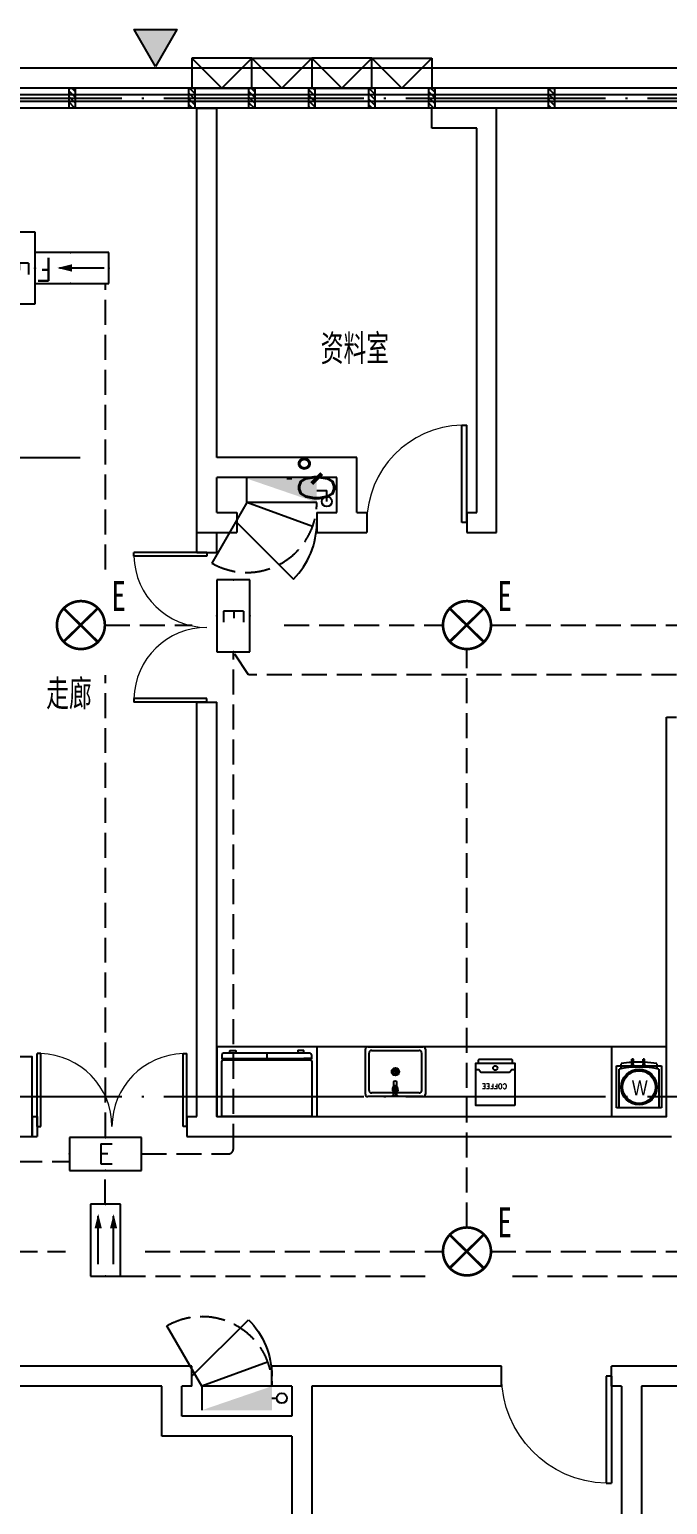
# Model space of a CAD drawing. Extents: x -621157 to 1764546, y -106808 to 741893.
# Drawn here: x 11756 to 18141, y 125915 to 140688 of the extents above; entities that cross this region are included whole.
import ezdxf
from ezdxf.enums import TextEntityAlignment as Align

# ---------------------------------------------------------------- set-up
doc = ezdxf.new("R2010")
doc.units = 0
doc.header["$LTSCALE"] = 1000
doc.header["$MEASUREMENT"] = 0
for name, pattern in [('DASH', [0.35, 0.25, -0.1]), ('XREF-A-101-平面图_t3$0$__DASH', [0.35, 0.25, -0.1]), ('XREF-A-101-平面图_t3$0$DASH', [0.35, 0.25, -0.1]), ('XREF-A-101-平面图_t3$0$DOTE', [2.42, 2, -0.2, 0.02, -0.2])]:
    doc.linetypes.add(name, pattern=pattern)
for name, color, linetype in [('0-底图', 7, 'Continuous'), ('E-EQUIP-LGT', 3, 'Continuous'), ('EQUIP-照明', 3, 'Continuous'), ('WIRE-应急', 4, 'DASH'), ('XREF-A-101-平面图_t3$0$A-COLUMN', 8, 'Continuous'), ('XREF-A-101-平面图_t3$0$A-CURTWALL', 8, 'Continuous'), ('XREF-A-101-平面图_t3$0$A-DOTE', 8, 'Continuous'), ('XREF-A-101-平面图_t3$0$A-ROOM-CH', 8, 'Continuous'), ('XREF-A-101-平面图_t3$0$A-SEE', 8, 'Continuous'), ('XREF-A-101-平面图_t3$0$A-WALL', 8, 'Continuous'), ('XREF-A-101-平面图_t3$0$A-WINDOW', 8, 'Continuous'), ('XREF-A-101-平面图_t3$0$A-开启符号', 8, 'Continuous'), ('XREF-A-101-平面图_t3$0$F-L-INF', 8, 'Continuous'), ('XREF-A-101-平面图_t3$0$I-WALL-GYPSUM', 8, 'Continuous'), ('XREF-A-101-平面图_t3$0$P-EQUIPMENT', 8, 'Continuous'), ('XREF-A-101-平面图_t3$0$PUB_HATCH', 8, 'Continuous'), ('XREF-A-101-平面图_t3$0$PUB_TEXT', 8, 'Continuous'), ('XREF-A-101-平面图_t3$0$水-尺寸', 8, 'Continuous'), ('设备-照明', 3, 'Continuous')]:
    doc.layers.add(name, color=color, linetype=linetype)
doc.styles.add('_TEL_DIM', font='SIMPLEX', dxfattribs={"width": 0.8, "height": 3.5, "bigfont": 'HZTXT'})
doc.styles.get("Standard").update_dxf_attribs({"font": 'romans.shx', "bigfont": 'HZDXC.SHX'})
doc.styles.add('STYLE1', font='simhei.ttf')
doc.styles.add('XREF-A-101-平面图_t3$0$-HZDXCROMANS', font='ROMANS.shx', dxfattribs={"bigfont": 'HZDXC.shx'})
doc.styles.add('XREF-A-101-平面图_t3$0$69F Layout plan$0$Standard', font='arial.ttf', dxfattribs={"width": 0.8})
doc.styles.add('XREF-A-101-平面图_t3$0$ROMANS', font='romans.shx')
doc.dimstyles.get("Standard").update_dxf_attribs({"dimscale": 100, "dimtxt": 3.5, "dimasz": 1, "dimexe": 2.5, "dimexo": 3, "dimgap": 1.5, "dimtad": 1, "dimdec": 0, "dimzin": 0, "dimdsep": 46, "dimtxsty": 'Standard', "dimblk": 'ARCHTICK', "dimcen": 0.09, "dimadec": 0, "dimazin": 0, "dimtfac": 1, "dimtdec": 0, "dimtix": 1, "dimtmove": 2, "dimatfit": 3, "dimfxl": 0, "dimtolj": 1, "dimtzin": 0, "dimarcsym": 0})

# ---------------------------------------------------------------- blocks, each defined once
blk = doc.blocks.new('XREF-A-101-平面图_t3$0$轴网(2)')
at = {"layer": 'XREF-A-101-平面图_t3$0$A-DOTE', "linetype": 'XREF-A-101-平面图_t3$0$DOTE'}
for p, q in [((-3300, 40000), (69800, 40000)), ((-3300, 36400), (10380.6, 36400)), ((-3300, 30000), (69800, 30000))]:
    blk.add_line(p, q, dxfattribs=at)
blk = doc.blocks.new('XREF-A-101-平面图_t3$0$柱网2F')
at = {"layer": 'XREF-A-101-平面图_t3$0$A-COLUMN'}
blk.add_lwpolyline([(9100, -10400), (9900, -10400), (9900, -9600), (9100, -9600)], close=True, dxfattribs=at)
blk = doc.blocks.new('XREF-A-101-平面图_t3$0$G$C869EB286')
at = {"layer": 'XREF-A-101-平面图_t3$0$A-WINDOW'}
h = blk.add_hatch(dxfattribs=at)
h.set_pattern_fill('ANSI31', color=256, scale=25)
h.set_pattern_definition([(45, (-143.957, -89940), (-28.0633, 28.0633), [])])
h.paths.add_polyline_path([(0, 60), (200, 60), (200, 0), (0, 0)])
blk.add_lwpolyline([(0, 60), (200, 60), (200, 0), (0, 0)], close=True, dxfattribs=at)
blk = doc.blocks.new('XREF-A-101-平面图_t3$0$ROOM')
at = {"layer": 'XREF-A-101-平面图_t3$0$A-ROOM-CH', "style": 'XREF-A-101-平面图_t3$0$-HZDXCROMANS', "width": 0.6}
for tag, p in [('中文房间名称', (0, -1000)), ('英文房间名称', (0, -1500))]:
    blk.add_attdef(tag, text='', height=300, dxfattribs=at).set_placement(p, align=Align.CENTER)
blk = doc.blocks.new('_ArchTick')
at = {"color": 0, "linetype": 'ByBlock', "const_width": 0.4}
blk.add_lwpolyline([(-0.5, -0.5), (0.5, 0.5)], dxfattribs=at)
blk = doc.blocks.new('*D25423')
at = {"layer": 'Defpoints', "color": 0}
blk.add_point((0, 0), dxfattribs=at)
blk.add_point((0, 0), dxfattribs=at)
blk.add_point((0, 0), dxfattribs=at)
blk.add_point((0, 0), dxfattribs=at)
at = {"layer": 'XREF-A-101-平面图_t3$0$水-尺寸', "color": 0, "linetype": 'ByBlock', "lineweight": -2}
blk.add_line((0, 300), (0, 250), dxfattribs=at)
blk.add_line((0, 300), (0, 250), dxfattribs=at)
blk.add_arc((0, 0), 0, 180, 180, dxfattribs=at)
at = {"layer": 'XREF-A-101-平面图_t3$0$水-尺寸', "color": 0, "linetype": 'ByBlock', "lineweight": -2, "xscale": 100, "yscale": 100, "zscale": 100}
for rotation in [90, 90.00000000000001]:
    blk.add_blockref('_ArchTick', (0, 0), dxfattribs=dict(at, rotation=rotation))
at = {"layer": 'XREF-A-101-平面图_t3$0$水-尺寸', "color": 0, "insert": (0, 0), "char_height": 350, "attachment_point": 5}
blk.add_mtext('\\A1;0%%d', dxfattribs=at)
blk = doc.blocks.new('XREF-A-101-平面图_t3$0$coffeemachine_PL-01')
blk.add_lwpolyline([(-195, 426), (195, 426), (195, 0), (-195, 0)], close=True)
at = {"color": 8}
blk.add_lwpolyline([(195, 64), (165, 64), (144, 93), (0, 93), (-144, 93), (-165, 64), (-195, 64)], dxfattribs=at)
blk.add_lwpolyline([(-172, 0), (-172, -26, 0.414214), (-162, -36), (162, -36, 0.414214), (172, -26), (172, 0)], format="xyb", dxfattribs=at)
blk.add_circle((0, 50), 22.5)
at = {"insert": (7, 233), "char_height": 50, "width": 870.54, "attachment_point": 5, "style": 'XREF-A-101-平面图_t3$0$ROMANS'}
blk.add_mtext('COFFEE', dxfattribs=at)
blk = doc.blocks.new('XREF-A-101-平面图_t3$0$A$C2C206FAC')
for p, q in [((0, 485), (400, 485)), ((0, 485), (0, 98)), ((400, 485), (400, 98)), ((20, 94), (20, 44)), ((148, 50), (145, 0)), ((145, 0), (160, 0)), ((148, 50), (150, 50)), ((155, 50), (157, 50)), ((157, 50), (160, 0)), ((260, 50), (257, 0)), ((257, 0), (272, 0)), ((260, 50), (262, 50)), ((267, 50), (269, 50)), ((269, 50), (272, 0)), ((380, 94), (380, 44))]:
    blk.add_line(p, q)
for centre, radius in [((200, 278), 179), ((200, 278), 164), ((153, 50), 2.6), ((265, 50), 2.6)]:
    blk.add_circle(centre, radius)
for centre, radius, start, end in [((200, 1084), 1006, 258.547, 281.4897), ((200, 1084), 1056, 260.1999, 267.1079), ((152, 54), 10.9, 296.6275, 243.5797), ((200, 1084), 1056, 267.7307, 273.2177), ((265, 54), 10.9, 296.6275, 243.5797), ((200, 1084), 1056, 273.8352, 279.8368)]:
    blk.add_arc(centre, radius, start, end)
at = {"insert": (1123, 210), "char_height": 150, "width": 1952.54, "attachment_point": 1, "rotation": 180, "style": 'XREF-A-101-平面图_t3$0$69F Layout plan$0$Standard'}
blk.add_mtext('\\pxi5.6747;W', dxfattribs=at)
blk = doc.blocks.new('XREF-A-101-平面图_t3$0$yuouioui')
at = {"linetype": 'XREF-A-101-平面图_t3$0$__DASH', "ltscale": 1000}
blk.add_lwpolyline([(300666, 20452), (301087, 20452), (301087, 20000), (300666, 20000)], close=True, dxfattribs=at)
at = {"linetype": 'XREF-A-101-平面图_t3$0$__DASH', "ltscale": 1000, "rotation": 89.98165643611132}
blk.add_blockref('XREF-A-101-平面图_t3$0$A$C2C206FAC', (301151, 20026), dxfattribs=at)
blk = doc.blocks.new('XREF-A-101-平面图_t3$0$Reflesh-900')
for p, q in [((450, 53), (-450, 53)), ((-450, 53), (-370, 53)), ((0, 0), (0, 53))]:
    blk.add_line(p, q)
for points in [[(-430, 64, -0.414214), (-450, 84), (-450, 634), (450, 634), (450, 84, -0.414214), (430, 64)], [(435, -1, 0.368203), (451, 19), (451, 53), (-449, 53), (-449, 19, 0.368203), (-432, -1, -0.001541)]]:
    blk.add_lwpolyline(points, format="xyb", close=True)
for points in [[(-370, -3), (-370, -24, 0.414214), (-365, -29), (-315, -29, 0.414214), (-310, -24), (-310, 0)], [(370, -3), (370, -24, -0.414214), (365, -29), (315, -29, -0.414214), (310, -24), (310, 0)]]:
    blk.add_lwpolyline(points, format="xyb")
blk = doc.blocks.new('XREF-A-101-平面图_t3$0$WashBasin')
at = {"color": 8}
for p, q in [((272, 500), (272, 495)), ((272, 495), (285, 486)), ((272, 495), (302, 495)), ((285, 486), (285, 464)), ((285, 486), (302, 486)), ((285, 454), (285, 440)), ((332, 495), (302, 495)), ((320, 486), (302, 486)), ((332, 495), (320, 486)), ((320, 486), (320, 464)), ((320, 454), (320, 440)), ((332, 500), (332, 495)), ((275, 250), (325, 250)), ((300, 225), (300, 275))]:
    blk.add_line(p, q, dxfattribs=at)
for points in [[(0, 25), (0, 475)], [(25, 500), (575, 500)], [(600, 475), (600, 25)], [(575, 0), (25, 0)]]:
    blk.add_lwpolyline(points)
for points in [[(63, 463), (538, 463)], [(38, 63), (38, 438)], [(563, 438), (563, 63)], [(538, 38), (63, 38)]]:
    blk.add_lwpolyline(points, dxfattribs=at)
for points in [[(302, 464), (285, 464, 1), (285, 454), (302, 454)], [(302, 464), (320, 464, -1), (320, 454), (302, 454)], [(316, 397), (316, 355, -1), (289, 355), (289, 397)]]:
    blk.add_lwpolyline(points, format="xyb", dxfattribs=at)
for centre, radius in [((302, 423), 4.51), ((300, 250), 37.5), ((300, 250), 25)]:
    blk.add_circle(centre, radius, dxfattribs=at)
for centre, start, end in [((22, 478), 81.8699, 188.1301), ((578, 478), 351.8699, 98.1301), ((22, 22), 171.8699, 278.1301), ((578, 22), 261.8699, 8.1301)]:
    blk.add_arc(centre, 22.1, start, end)
for centre, radius, start, end in [((59, 441), 22.1, 81.8699, 188.1301), ((302, 420), 26.9, 47.1315, 132.7667), ((541, 441), 22.1, 351.8699, 98.1301), ((280, 434), 6.65, 75.1582, 220.8774), ((334, 480), 77.3, 220.8774, 232.5424), ((302, 420), 26.9, 162.3089, 257.9711), ((308, 539), 102, 255.1582, 266.5866), ((277, 406), 15.5, 3.2094, 52.5424), ((335, 410), 42.5, 183.2094, 198.0112), ((302, 399), 7.35, 198.0112, 271.9664), ((296, 539), 102, 273.4134, 284.8418), ((302, 399), 7.35, 268.0336, 341.9888), ((302, 420), 26.9, 282.4857, 17.3853), ((269, 410), 42.5, 341.9888, 356.7906), ((327, 406), 15.5, 127.4576, 176.7906), ((270, 480), 77.3, 307.4576, 319.1226), ((324, 434), 6.65, 319.1226, 104.8418), ((59, 59), 22.1, 171.8699, 278.1301), ((541, 59), 22.1, 261.8699, 8.1301)]:
    blk.add_arc(centre, radius, start, end, dxfattribs=at)
blk = doc.blocks.new('XREF-A-101-平面图_t3$0$G$CD62491EA')
at = {"layer": 'XREF-A-101-平面图_t3$0$F-L-INF', "ltscale": 0.15}
for points in [[(0, 700), (0, 0), (4500, 0), (4500, 700)], [(3950, 0), (4500, 0), (4500, 700), (3950, 700)]]:
    blk.add_lwpolyline(points, close=True, dxfattribs=at)
blk.add_lwpolyline([(1000, 700), (1000, 0)], dxfattribs=at)
for name, p, rotation in [('XREF-A-101-平面图_t3$0$Reflesh-900', (500, 634), 180), ('XREF-A-101-平面图_t3$0$WashBasin', (2087, 700), 180), ('XREF-A-101-平面图_t3$0$coffeemachine_PL-01', (2786, 537), 180), ('XREF-A-101-平面图_t3$0$yuouioui', (24451, -300577), 90)]:
    blk.add_blockref(name, p, dxfattribs=dict(at, rotation=rotation))
blk = doc.blocks.new('XREF-A-101-平面图_t3$0$bz1')
at = {"layer": 'XREF-A-101-平面图_t3$0$PUB_HATCH'}
h = blk.add_hatch(color=1, dxfattribs=at)
h.dxf.hatch_style = 1
h.paths.add_polyline_path([(4866032, -641203), (4865818, -641573), (4866245, -641573)])
at = {"layer": 'XREF-A-101-平面图_t3$0$PUB_TEXT', "color": 1}
blk.add_lwpolyline([(4866032, -641203), (4865818, -641573), (4866245, -641573)], close=True, dxfattribs=at)
blk = doc.blocks.new('XREF-A-101-平面图_t3$0$G$C34B60025')
at = {"xscale": -1, "rotation": 180}
blk.add_blockref('XREF-A-101-平面图_t3$0$bz1', (-4854995, -640786), dxfattribs=at)
blk = doc.blocks.new('XREF-A-101-平面图_t3$0$DOOR2DLIB$SYSLIB$00000108')
at = {"color": 0}
for p, q in [((-0.5, 0), (-0.5, 0.4875)), ((-0.475, 0.4875), (-0.5, 0.4875)), ((-0.475, 0), (-0.475, 0.4875)), ((0.475, 0), (0.475, 0.4875)), ((0.475, 0.4875), (0.5, 0.4875)), ((0.5, 0), (0.5, 0.4875)), ((-0.5, 0), (-0.475, 0)), ((0.5, 0), (0.475, 0))]:
    blk.add_line(p, q, dxfattribs=at)
at = {"color": 0, "lineweight": 13}
for centre, start, end in [((-0.4875, 0), 0, 88.53072), ((0.4875, 0), 91.46928, 180)]:
    blk.add_arc(centre, 0.4875, start, end, dxfattribs=at)
blk = doc.blocks.new('XREF-A-101-平面图_t3$0$DOOR2DLIB$SYSLIB$00000107')
at = {"color": 0}
for p, q in [((0.45, 0.975), (0.5, 0.975)), ((0.45, 0), (0.45, 0.975)), ((0.5, 0), (0.5, 0.975)), ((0.5, 0), (0.45, 0))]:
    blk.add_line(p, q, dxfattribs=at)
at = {"color": 0, "lineweight": 13}
blk.add_arc((0.475, 0), 0.975, 91.4693, 180, dxfattribs=at)
blk = doc.blocks.new('XREF-A-101-平面图_t3$0$DOOR2DLIB$SYSLIB$00000101')
at = {"color": 0}
blk.add_line((0.5, 0), (-0.207, 0.707), dxfattribs=at)
blk.add_arc((0.5, 0), 1, 135, 180, dxfattribs=at)
blk = doc.blocks.new('HC002633132082')
at = {"layer": 'EQUIP-照明', "color": 0, "linetype": 'Continuous', "const_width": 0.267}
blk.add_lwpolyline([(-2.37, 0, 1), (2.43, 0, 1)], format="xyb", close=True, dxfattribs=at)
for points in [[(-1.7, 1.67), (1.7, -1.67)], [(-1.7, -1.67), (-1.7, -1.67), (1.7, 1.67)]]:
    blk.add_lwpolyline(points, dxfattribs=at)
at = {"layer": 'EQUIP-照明', "color": 0}
blk.add_point((0, 0), dxfattribs=at)
at = {"color": 0, "width": 0.7}
blk.add_attdef('PSFHATT', (4.48, -2.4), '', height=0.025, dxfattribs=at)
at = {"layer": 'EQUIP-照明', "color": 0, "style": 'STYLE1', "width": 0.7}
blk.add_text('E', height=3, dxfattribs=at).set_placement((3.81, 1.42), align=Align.CENTER)
at = {"layer": 'EQUIP-照明', "color": 0, "style": '_TEL_DIM', "flags": 1}
blk.add_attdef('A', text='', height=0.0001, dxfattribs=at).set_placement((0.03, 0), align=Align.MIDDLE_CENTER)
blk = doc.blocks.new('HC002649110740')
at = {"layer": 'EQUIP-照明', "color": 0}
for p, q in [((3.6, 3.3), (-3.6, 3.3)), ((-3.6, 3.3), (-3.6, 0)), ((3.6, 0), (3.6, 3.3)), ((-3.6, 0), (3.6, 0))]:
    blk.add_line(p, q, dxfattribs=at)
for p in [(0, 3.3), (-3.6, 1.65), (3.6, 1.65), (0, 0)]:
    blk.add_point(p, dxfattribs=at)
at = {"color": 0, "width": 0.7}
blk.add_attdef('PSFHATT', (9.31, 0), '', height=0.025, dxfattribs=at)
at = {"layer": 'EQUIP-照明', "color": 0, "style": '_TEL_DIM'}
blk.add_attdef('$TEXT$', text='', height=2, dxfattribs=at).set_placement((0, 1.65), align=Align.MIDDLE_CENTER)
at = {"layer": 'EQUIP-照明', "color": 0, "style": '_TEL_DIM', "flags": 1}
blk.add_attdef('A', text='', height=0.0001, dxfattribs=at).set_placement((0, 0), align=Align.MIDDLE_CENTER)
blk = doc.blocks.new('HC002651110953')
at = {"layer": 'E-EQUIP-LGT', "color": 0}
for p, q in [((-7.2, 1.5), (-7.2, -1.5)), ((0, 1.5), (-7.2, 1.5)), ((0, -1.5), (0, 1.5)), ((-6, 0.74), (-1.2, 0.74)), ((-6, -0.8), (-1.2, -0.8)), ((-7.2, -1.5), (0, -1.5))]:
    blk.add_line(p, q, dxfattribs=at)
for p in [(-7.2, 0), (0, 0)]:
    blk.add_point(p, dxfattribs=at)
for points in [[(-2.4, 0.38), (-0.96, 0.74), (-2.4, 1.1)], [(-2.4, -1.16), (-0.96, -0.8), (-2.4, -0.44)]]:
    blk.add_solid(points, dxfattribs=at)
at = {"color": 0, "width": 0.7}
blk.add_attdef('PSFHATT', (0.02, -1.5), '', height=0.025, dxfattribs=at)
at = {"layer": 'E-EQUIP-LGT', "color": 0, "style": '_TEL_DIM', "flags": 1}
for tag in ['A', 'REMARK']:
    blk.add_attdef(tag, text='', height=0.0001, dxfattribs=at).set_placement((-3.6, -1.5), align=Align.MIDDLE_CENTER)
blk = doc.blocks.new('$Equip$00002831')
at = {"color": 3, "linetype": 'Continuous'}
for p, q in [((0.699, 0.292), (-0.701, 0.292)), ((-0.701, 0.292), (-0.701, -0.292)), ((0.699, -0.292), (0.699, 0.292)), ((0.233, -0.001), (-0.608, -0.001)), ((-0.701, -0.292), (0.699, -0.292))]:
    blk.add_line(p, q, dxfattribs=at)
for p in [(0.027, 0.292), (-0.701, 0), (0.699, 0), (0.027, -0.292)]:
    blk.add_point(p, dxfattribs=at)
blk.add_solid([(0, -0.071), (0.28, -0.001), (0, 0.069)], dxfattribs=at)
at = {"color": 3, "linetype": 'Continuous', "width": 0.8}
blk.add_text('F', height=0.438, dxfattribs=at).set_placement((0.382, -0.193))
at = {"color": 3, "linetype": 'Continuous', "style": '_TEL_DIM', "flags": 1}
blk.add_attdef('A', text='', height=0.00002, dxfattribs=at).set_placement((0.027, 0.292), align=Align.MIDDLE_CENTER)
blk = doc.blocks.new('XREF-A-101-平面图_t3$0$单出口消火栓新')
for p, q in [((-240, 700), (-846.2, 1050)), ((-479.4, 42.2), (-240, 700)), ((-240, 0), (-240, 700)), ((-240, 700), (0, 700))]:
    blk.add_line(p, q)
at = {"color": 0, "linetype": 'XREF-A-101-平面图_t3$0$DASH'}
blk.add_arc((-240, 700), 700, 150, 270, dxfattribs=at)
blk.add_solid([(-240, 0), (0, 0), (0, 700)])
at = {"layer": 'XREF-A-101-平面图_t3$0$水-尺寸', "linetype": 'ByBlock'}
dim = blk.add_angular_dim_3p(base=(0, 0), center=(0, 0), p1=(0, 0), p2=(0, 0), dimstyle='Standard', dxfattribs=at)
dim.commit()
dim.dimension.update_dxf_attribs({"geometry": '*D25423', "text_midpoint": (0, 0)})
blk = doc.blocks.new('*U25256')
at = {"layer": 'XREF-A-101-平面图_t3$0$P-EQUIPMENT', "color": 10}
blk.add_line((0, 120), (50, 120), dxfattribs=at)
at = {"layer": 'XREF-A-101-平面图_t3$0$P-EQUIPMENT'}
blk.add_circle((100, 120), 50, dxfattribs=at)
at = {"layer": 'XREF-A-101-平面图_t3$0$P-EQUIPMENT', "xscale": -1, "rotation": 90}
blk.add_blockref('XREF-A-101-平面图_t3$0$单出口消火栓新', (0, 0), dxfattribs=at)
blk = doc.blocks.new('XREF-A-101-平面图_t3$0$G$C156FCA62')
at = {"layer": 'XREF-A-101-平面图_t3$0$P-EQUIPMENT'}
blk.add_blockref('*U25256', (12300, 126860), dxfattribs=at)
blk = doc.blocks.new('*U25374')
at = {"layer": 'XREF-A-101-平面图_t3$0$P-EQUIPMENT', "color": 10}
blk.add_line((0, 120), (50, 120), dxfattribs=at)
at = {"layer": 'XREF-A-101-平面图_t3$0$P-EQUIPMENT'}
blk.add_circle((100, 120), 50, dxfattribs=at)
at = {"layer": 'XREF-A-101-平面图_t3$0$P-EQUIPMENT', "xscale": -1, "rotation": 90}
blk.add_blockref('XREF-A-101-平面图_t3$0$单出口消火栓新', (0, 0), dxfattribs=at)
blk = doc.blocks.new('XREF-A-101-平面图_t3$0$G$C646F86AA')
at = {"layer": 'XREF-A-101-平面图_t3$0$P-EQUIPMENT', "color": 10}
for p in [(12750, 136070), (12850, 135960)]:
    blk.add_line(p, (12850, 136070), dxfattribs=at)
at = {"layer": 'XREF-A-101-平面图_t3$0$P-EQUIPMENT'}
blk.add_circle((12850, 135960), 50, dxfattribs=at)
at = {"layer": 'XREF-A-101-平面图_t3$0$P-EQUIPMENT', "rotation": 90.00000000000001}
blk.add_blockref('XREF-A-101-平面图_t3$0$单出口消火栓新', (12750, 136190), dxfattribs=at)
at = {"layer": 'XREF-A-101-平面图_t3$0$P-EQUIPMENT'}
blk.add_blockref('*U25374', (12300, 126860), dxfattribs=at)
blk = doc.blocks.new('XREF-A-101-平面图_t3')
at = {"layer": 'XREF-A-101-平面图_t3$0$A-CURTWALL'}
for p, q in [((238100, 140100), (199900, 140100)), ((238100, 140033), (199967, 140033)), ((238100, 139967), (200033, 139967)), ((238100, 139900), (200100, 139900))]:
    blk.add_line(p, q, dxfattribs=at)
at = {"layer": 'XREF-A-101-平面图_t3$0$A-SEE'}
blk.add_lwpolyline([(238100, 140100), (238100, 140300), (199700, 140300), (199700, 111000)], dxfattribs=at)
at = {"layer": 'XREF-A-101-平面图_t3$0$A-WALL'}
for p, q in [((211550, 136300), (211550, 139900)), ((211550, 139900), (211750, 139900)), ((211750, 136400), (211750, 139900)), ((214550, 139900), (213900, 139900)), ((213900, 139700), (213900, 139900)), ((214550, 135650), (214550, 139900)), ((214350, 139700), (213900, 139700)), ((214350, 135850), (214350, 139700)), ((213150, 136400), (211750, 136400)), ((213150, 135850), (213150, 136400)), ((211550, 135650), (211550, 136300)), ((212950, 136200), (211750, 136200)), ((211750, 135850), (211750, 136200)), ((212950, 135850), (212950, 136200)), ((211750, 135850), (211950, 135850)), ((212750, 135850), (212950, 135850)), ((213150, 135850), (213250, 135850)), ((214250, 135850), (214350, 135850)), ((211550, 135650), (211950, 135650)), ((212750, 135650), (213050, 135650)), ((213050, 135650), (213250, 135650)), ((214250, 135650), (214550, 135650)), ((211300, 127300), (209300, 127300)), ((211500, 127300), (211300, 127300)), ((212600, 127300), (212300, 127300)), ((214600, 127300), (212600, 127300)), ((215900, 127300), (215700, 127300)), ((216800, 127300), (215900, 127300)), ((211200, 127100), (209300, 127100)), ((211200, 126600), (211200, 127100)), ((211400, 126800), (211400, 127100)), ((211500, 127100), (211400, 127100)), ((212500, 127100), (212300, 127100)), ((212500, 127100), (212500, 126800)), ((214600, 127100), (212700, 127100)), ((212700, 127100), (212700, 126700)), ((215800, 127100), (215700, 127100)), ((215800, 127100), (215800, 123800)), ((216800, 127100), (216000, 127100)), ((216000, 127100), (216000, 123700)), ((212500, 126800), (211400, 126800)), ((212500, 126600), (211200, 126600)), ((212500, 126600), (212500, 123700)), ((212700, 126700), (212700, 123800))]:
    blk.add_line(p, q, dxfattribs=at)
for points in [[(211950, 135850), (211950, 135650)], [(212750, 135850), (212750, 135650)], [(213250, 135850), (213250, 135650)], [(214250, 135850), (214250, 135650)], [(211500, 127100), (211500, 127300)], [(212300, 127100), (212300, 127300)], [(214600, 127100), (214600, 127300)], [(215700, 127100), (215700, 127300)]]:
    blk.add_lwpolyline(points, dxfattribs=at)
at = {"layer": 'XREF-A-101-平面图_t3$0$A-开启符号', "linetype": 'Continuous'}
for points in [[(211500, 140400), (211500, 140100), (212100, 140100), (212100, 140400)], [(212700, 140400), (212700, 140100), (212100, 140100), (212100, 140400)], [(212700, 140400), (212700, 140100), (213300, 140100), (213300, 140400)], [(213900, 140400), (213900, 140100), (213300, 140100), (213300, 140400)]]:
    blk.add_lwpolyline(points, close=True, dxfattribs=at)
for points in [[(211500, 140400), (211800, 140100), (212100, 140400)], [(212700, 140400), (212400, 140100), (212100, 140400)], [(212700, 140400), (213000, 140100), (213300, 140400)], [(213900, 140400), (213600, 140100), (213300, 140400)]]:
    blk.add_lwpolyline(points, dxfattribs=at)
at = {"layer": 'XREF-A-101-平面图_t3$0$I-WALL-GYPSUM'}
for p, q in [((211550, 135450), (211550, 135650)), ((211550, 135650), (211750, 135650)), ((211750, 135450), (211750, 135650)), ((211550, 129800), (211550, 133950)), ((211750, 129800), (211750, 133950)), ((216250, 129800), (216250, 133800)), ((216250, 133800), (216350, 133800)), ((209900, 129800), (209950, 129800)), ((209900, 129800), (209900, 129600)), ((211450, 129800), (211550, 129800)), ((211750, 129800), (216250, 129800)), ((209900, 129600), (209950, 129600)), ((211450, 129600), (211650, 129600)), ((211650, 129600), (216300, 129600))]:
    blk.add_line(p, q, dxfattribs=at)
for points in [[(211550, 135450), (211750, 135450)], [(211550, 133950), (211750, 133950)], [(209950, 129800), (209950, 129600)], [(211450, 129800), (211450, 129600)]]:
    blk.add_lwpolyline(points, dxfattribs=at)
for name, p in [('XREF-A-101-平面图_t3$0$G$C156FCA62', (200000, 0)), ('XREF-A-101-平面图_t3$0$G$C646F86AA', (200000, 0)), ('XREF-A-101-平面图_t3$0$G$C646F86AA', (200000, 0)), ('XREF-A-101-平面图_t3$0$G$C34B60025', (200100, 139900)), ('XREF-A-101-平面图_t3$0$G$CD62491EA', (211750, 129800))]:
    blk.add_blockref(name, p)
at = {"layer": 'XREF-A-101-平面图_t3$0$A-COLUMN'}
blk.add_blockref('XREF-A-101-平面图_t3$0$柱网2F', (200000, 140000), dxfattribs=at)
at = {"layer": 'XREF-A-101-平面图_t3$0$A-DOTE'}
blk.add_blockref('XREF-A-101-平面图_t3$0$轴网(2)', (200000, 100000), dxfattribs=at)
at = {"layer": 'XREF-A-101-平面图_t3$0$A-ROOM-CH'}
ref = blk.add_blockref('XREF-A-101-平面图_t3$0$ROOM', (213131, 138336), dxfattribs=at)
ref.add_attrib('中文房间名称', '资料室', dxfattribs={"height": 300, "style": 'XREF-A-101-平面图_t3$0$-HZDXCROMANS', "width": 0.8}).set_placement((213131, 137336), align=Align.CENTER)
ref = blk.add_blockref('XREF-A-101-平面图_t3$0$ROOM', (210270, 134879), dxfattribs=at)
ref.add_attrib('中文房间名称', '走廊', dxfattribs={"height": 300, "style": 'XREF-A-101-平面图_t3$0$-HZDXCROMANS', "width": 0.8}).set_placement((210270, 133879), align=Align.CENTER)
at = {"layer": 'XREF-A-101-平面图_t3$0$A-WINDOW', "rotation": 270}
for p in [(210270, 140100), (211470, 140100), (212070, 140100), (212670, 140100), (213270, 140100), (213870, 140100), (215070, 140100)]:
    blk.add_blockref('XREF-A-101-平面图_t3$0$G$C869EB286', p, dxfattribs=at)
at = {"layer": 'XREF-A-101-平面图_t3$0$A-WINDOW'}
for name, p, xscale, yscale, zscale in [('XREF-A-101-平面图_t3$0$DOOR2DLIB$SYSLIB$00000107', (213750, 135750), 1000, 1000, 1000), ('XREF-A-101-平面图_t3$0$DOOR2DLIB$SYSLIB$00000101', (212350, 135750), -800, -800, -800), ('XREF-A-101-平面图_t3$0$DOOR2DLIB$SYSLIB$00000108', (210700, 129700), 1500, 1500, 1500)]:
    blk.add_blockref(name, p, dxfattribs=dict(at, xscale=xscale, yscale=yscale, zscale=zscale))
for name, p, xscale, yscale, zscale, rotation in [('XREF-A-101-平面图_t3$0$DOOR2DLIB$SYSLIB$00000108', (211650, 134700), 1500, 1500, 1500, 90), ('XREF-A-101-平面图_t3$0$DOOR2DLIB$SYSLIB$00000101', (211900, 127200), 800, -800, 800, 180), ('XREF-A-101-平面图_t3$0$DOOR2DLIB$SYSLIB$00000107', (215150, 127200), -1100, 1100, -1100, 180)]:
    blk.add_blockref(name, p, dxfattribs=dict(at, xscale=xscale, yscale=yscale, zscale=zscale, rotation=rotation))

msp = doc.modelspace()

# ---------------------------------------------------------------- block references
at = {"layer": '0-底图'}
msp.add_blockref('XREF-A-101-平面图_t3', (-198119, 0), dxfattribs=at)

# ---------------------------------------------------------------- next in the draw order: linework, layer by layer
at = {"layer": 'WIRE-应急'}
for points in [[(12517, 135280), (12517, 138144)], [(12510, 134723), (13384, 134723)], [(14305, 134723), (15894, 134723)], [(16374, 134723), (20135, 134723)], [(20680, 134223), (13946, 134223), (13796, 134455)], [(16134, 128690), (16134, 134483)], [(12517, 129592), (12517, 134221)], [(7081, 129350), (12157, 129350)], [(12514, 128922), (12514, 129262)], [(9137, 128450), (12115, 128450)], [(12912, 128450), (15894, 128450)], [(16374, 128450), (19178, 128450)], [(12667, 128202), (15718, 128202)], [(16591, 128202), (19388, 128202)]]:
    msp.add_lwpolyline(points, dxfattribs=at)
msp.add_lwpolyline([(12877, 129427), (13746, 129427, 0.414214), (13796, 129477), (13796, 134455)], format="xyb", dxfattribs=at)

# ---------------------------------------------------------------- next in the draw order: block references
at = {"layer": 'EQUIP-照明', "xscale": 528.9785710454919, "yscale": 528.9785710454919, "zscale": 528.9785710454919, "rotation": 179.9999999999999}
msp.add_blockref('$Equip$00002831', (12180, 138299), dxfattribs=at)
at = {"layer": '设备-照明'}
ref = msp.add_blockref('HC002649110740', (11481, 138299), dxfattribs=dict(at, xscale=100, yscale=100, zscale=100, rotation=270))
ref.add_attrib('$TEXT$', 'E', dxfattribs={"layer": '0', "color": 0, "height": 200, "rotation": 270, "style": '_TEL_DIM'}).set_placement((11646, 138299), align=Align.MIDDLE_CENTER)
ref = msp.add_blockref('HC002649110740', (13631, 134815), dxfattribs=dict(at, xscale=100, yscale=100, zscale=100, rotation=270))
ref.add_attrib('$TEXT$', 'E', dxfattribs={"layer": '0', "color": 0, "height": 200, "rotation": 270, "style": '_TEL_DIM'}).set_placement((13796, 134815), align=Align.MIDDLE_CENTER)
at = {"layer": '设备-照明', "xscale": 100, "yscale": 100, "zscale": 100}
for p in [(12267, 134723), (16131, 134723), (16131, 128450)]:
    msp.add_blockref('HC002633132082', p, dxfattribs=at)
at = {"layer": '设备-照明'}
ref = msp.add_blockref('HC002649110740', (12517, 129262), dxfattribs=dict(at, xscale=100, yscale=100, zscale=100))
ref.add_attrib('$TEXT$', 'E', dxfattribs={"layer": '0', "color": 0, "height": 200, "style": '_TEL_DIM'}).set_placement((12517, 129427), align=Align.MIDDLE_CENTER)
at = {"layer": '设备-照明', "xscale": 100, "yscale": 100, "zscale": 100, "rotation": 90}
msp.add_blockref('HC002651110953', (12517, 128922), dxfattribs=at)

doc.saveas('drawing.dxf')
